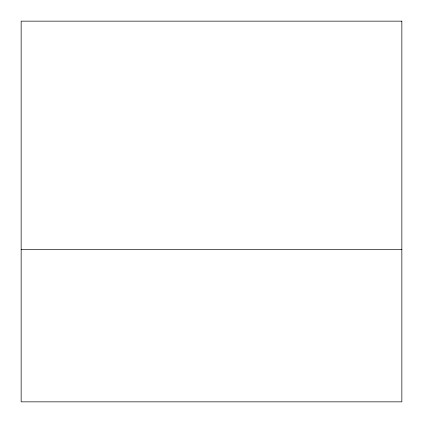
<?xml version="1.0" encoding="UTF-8"?>
<svg xmlns="http://www.w3.org/2000/svg" width="423" height="423" viewBox="0 0 423 423"><rect width="100%" height="100%" fill="white"/><g stroke="black" fill="none" stroke-linecap="round" stroke-linejoin="round"><path stroke-width="0.63" d="M21.15 249.57L401.85 249.57M401.85 21.15L21.15 21.15L21.15 401.85L401.85 401.85L401.85 21.15"/></g></svg>
